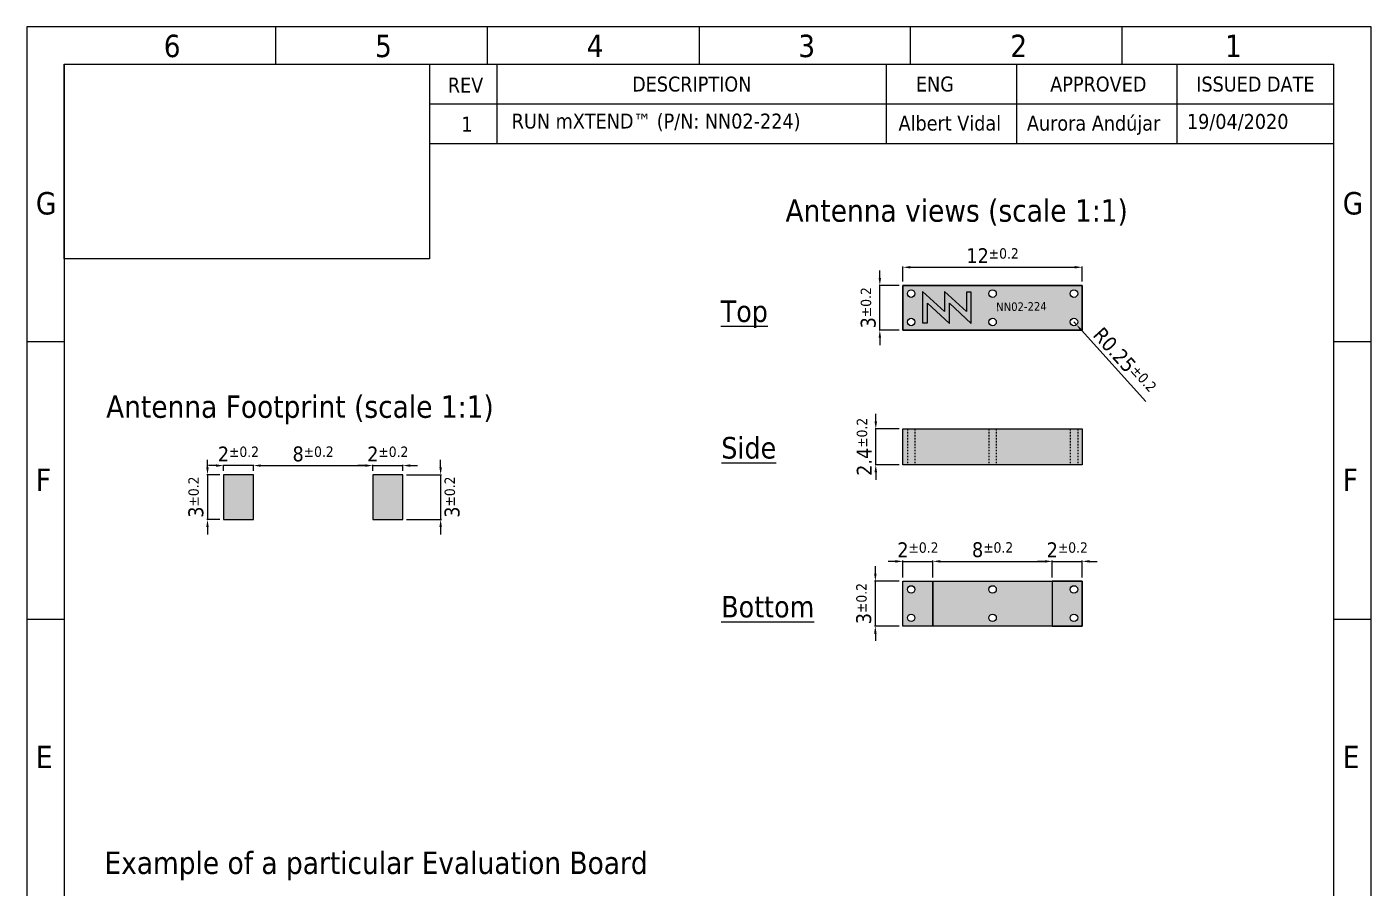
# Model space of a CAD drawing. Header units: millimetres. Extents: x 1390 to 1480, y 1256 to 1391.
# Drawn here: x 1390.4 to 1480.4, y 1333.2 to 1390.8 of the extents above; entities that cross this region are included whole.
import ezdxf
from ezdxf.enums import TextEntityAlignment as Align

# ---------------------------------------------------------------- set-up
doc = ezdxf.new("R2010")
doc.units = ezdxf.units.MM
doc.linetypes.add('HIDDEN', pattern=[0.2, 0.1, -0.1])
for name, color, linetype in [('Break', 9, 'Continuous'), ('ground plane', 8, 'Continuous'), ('pads', 42, 'Continuous'), ('resin', 10, 'Continuous'), ('Text', 250, 'Continuous')]:
    doc.layers.add(name, color=color, linetype=linetype)
doc.layers.add('DIMENSIONS', color=242, linetype='Continuous', plot=False)
doc.layers.add('logo', color=7, linetype='Continuous', true_color=0xfefefe)
doc.styles.add('WY', font='tahoma.ttf')
doc.dimstyles.new('AM_ISO', dxfattribs={"dimtxt": 1, "dimasz": 0.5, "dimexe": 0.05, "dimexo": 0.25, "dimgap": 0.25, "dimtad": 1, "dimdsep": 46, "dimtxsty": 'WY', "dimcen": 0, "dimclrd": 256, "dimclre": 256, "dimclrt": 256, "dimazin": 2, "dimtol": 1, "dimtp": 0.2, "dimtm": 0.2, "dimtfac": 0.7, "dimtix": 1, "dimtmove": 1, "dimatfit": 3, "dimfxl": 1, "dimtolj": 2, "dimlwd": -1, "dimlwe": -1, "dimarcsym": 0})
picture_1 = doc.add_image_def('image1.jpg', size_in_pixel=(604, 322))

# ---------------------------------------------------------------- blocks, each defined once
blk = doc.blocks.new('*D18')
at = {"layer": 'Defpoints', "color": 0}
for p in [(1405.544, 1360.824), (1413.544, 1361.436), (1413.544, 1360.824)]:
    blk.add_point(p, dxfattribs=at)
at = {"layer": 'DIMENSIONS'}
for p, q in [((1405.544, 1361.074), (1405.544, 1361.486)), ((1406.044, 1361.436), (1413.044, 1361.436)), ((1413.544, 1361.074), (1413.544, 1361.486))]:
    blk.add_line(p, q, dxfattribs=at)
for points in [[(1406.044, 1361.519), (1406.044, 1361.353), (1405.544, 1361.436)], [(1413.044, 1361.519), (1413.044, 1361.353), (1413.544, 1361.436)]]:
    blk.add_solid(points, dxfattribs=at)
at = {"layer": 'DIMENSIONS', "insert": (1409.544, 1362.209), "char_height": 1, "attachment_point": 5, "style": 'WY'}
blk.add_mtext('\\A2;8{\\H0.700000;±0.2}', dxfattribs=at)
blk = doc.blocks.new('*D19')
at = {"layer": 'Defpoints', "color": 0}
for p in [(1403.544, 1360.824), (1402.473, 1357.824), (1403.544, 1357.824)]:
    blk.add_point(p, dxfattribs=at)
at = {"layer": 'DIMENSIONS'}
for p, q in [((1402.473, 1361.324), (1402.473, 1361.824)), ((1403.294, 1360.824), (1402.423, 1360.824)), ((1402.473, 1360.824), (1402.473, 1357.824)), ((1403.294, 1357.824), (1402.423, 1357.824)), ((1402.473, 1357.324), (1402.473, 1356.824))]:
    blk.add_line(p, q, dxfattribs=at)
for points in [[(1402.39, 1361.324), (1402.556, 1361.324), (1402.473, 1360.824)], [(1402.39, 1357.324), (1402.556, 1357.324), (1402.473, 1357.824)]]:
    blk.add_solid(points, dxfattribs=at)
at = {"layer": 'DIMENSIONS', "insert": (1401.702, 1359.324), "char_height": 1, "attachment_point": 5, "rotation": 90, "style": 'WY'}
blk.add_mtext('\\A2;3{\\H0.700000;±0.2}', dxfattribs=at)
blk = doc.blocks.new('*D20')
at = {"layer": 'Defpoints', "color": 0}
for p in [(1413.544, 1360.824), (1415.544, 1361.436), (1415.544, 1360.824)]:
    blk.add_point(p, dxfattribs=at)
at = {"layer": 'DIMENSIONS'}
for p, q in [((1413.044, 1361.436), (1412.544, 1361.436)), ((1413.544, 1361.074), (1413.544, 1361.486)), ((1413.544, 1361.436), (1415.544, 1361.436)), ((1415.544, 1361.074), (1415.544, 1361.486)), ((1416.044, 1361.436), (1416.544, 1361.436))]:
    blk.add_line(p, q, dxfattribs=at)
for points in [[(1413.044, 1361.519), (1413.044, 1361.353), (1413.544, 1361.436)], [(1416.044, 1361.519), (1416.044, 1361.353), (1415.544, 1361.436)]]:
    blk.add_solid(points, dxfattribs=at)
at = {"layer": 'DIMENSIONS', "insert": (1414.544, 1362.204), "char_height": 1, "attachment_point": 5, "style": 'WY'}
blk.add_mtext('\\A2;2{\\H0.700000;±0.2}', dxfattribs=at)
blk = doc.blocks.new('*D21')
at = {"layer": 'Defpoints', "color": 0}
for p in [(1415.544, 1360.824), (1415.544, 1357.824), (1418.083, 1357.824)]:
    blk.add_point(p, dxfattribs=at)
at = {"layer": 'DIMENSIONS'}
for p, q in [((1418.083, 1361.324), (1418.083, 1361.824)), ((1415.794, 1360.824), (1418.133, 1360.824)), ((1418.083, 1360.824), (1418.083, 1357.824)), ((1415.794, 1357.824), (1418.133, 1357.824)), ((1418.083, 1357.324), (1418.083, 1356.824))]:
    blk.add_line(p, q, dxfattribs=at)
for points in [[(1417.999, 1361.324), (1418.166, 1361.324), (1418.083, 1360.824)], [(1417.999, 1357.324), (1418.166, 1357.324), (1418.083, 1357.824)]]:
    blk.add_solid(points, dxfattribs=at)
at = {"layer": 'DIMENSIONS', "insert": (1418.854, 1359.324), "char_height": 1, "attachment_point": 5, "rotation": 90, "style": 'WY'}
blk.add_mtext('\\A2;3{\\H0.700000;±0.2}', dxfattribs=at)
blk = doc.blocks.new('*D22')
at = {"layer": 'Defpoints', "color": 0}
for p in [(1403.544, 1361.436), (1403.544, 1360.824), (1405.544, 1360.824)]:
    blk.add_point(p, dxfattribs=at)
at = {"layer": 'DIMENSIONS'}
for p, q in [((1403.044, 1361.436), (1402.544, 1361.436)), ((1403.544, 1361.074), (1403.544, 1361.486)), ((1405.544, 1361.436), (1403.544, 1361.436)), ((1405.544, 1361.074), (1405.544, 1361.486)), ((1406.044, 1361.436), (1406.544, 1361.436))]:
    blk.add_line(p, q, dxfattribs=at)
for points in [[(1403.044, 1361.519), (1403.044, 1361.353), (1403.544, 1361.436)], [(1406.044, 1361.519), (1406.044, 1361.353), (1405.544, 1361.436)]]:
    blk.add_solid(points, dxfattribs=at)
at = {"layer": 'DIMENSIONS', "insert": (1404.544, 1362.204), "char_height": 1, "attachment_point": 5, "style": 'WY'}
blk.add_mtext('\\A2;2{\\H0.700000;±0.2}', dxfattribs=at)
blk = doc.blocks.new('*D23')
at = {"layer": 'Defpoints', "color": 0}
for p in [(1447.187, 1353.699), (1449.036, 1353.699), (1449.036, 1350.699)]:
    blk.add_point(p, dxfattribs=at)
at = {"layer": 'DIMENSIONS'}
for p, q in [((1447.187, 1354.199), (1447.187, 1354.699)), ((1448.786, 1353.699), (1447.137, 1353.699)), ((1447.187, 1350.699), (1447.187, 1353.699)), ((1448.786, 1350.699), (1447.137, 1350.699)), ((1447.187, 1350.199), (1447.187, 1349.699))]:
    blk.add_line(p, q, dxfattribs=at)
for points in [[(1447.104, 1354.199), (1447.271, 1354.199), (1447.187, 1353.699)], [(1447.104, 1350.199), (1447.271, 1350.199), (1447.187, 1350.699)]]:
    blk.add_solid(points, dxfattribs=at)
at = {"layer": 'DIMENSIONS', "insert": (1446.416, 1352.199), "char_height": 1, "attachment_point": 5, "rotation": 90, "style": 'WY'}
blk.add_mtext('\\A2;3{\\H0.700000;±0.2}', dxfattribs=at)
blk = doc.blocks.new('*D24')
at = {"layer": 'Defpoints', "color": 0}
for p in [(1451.036, 1355.025), (1449.036, 1353.699), (1451.036, 1353.699)]:
    blk.add_point(p, dxfattribs=at)
at = {"layer": 'DIMENSIONS'}
for p, q in [((1448.536, 1355.025), (1448.036, 1355.025)), ((1449.036, 1353.949), (1449.036, 1355.075)), ((1449.036, 1355.025), (1451.036, 1355.025)), ((1451.036, 1353.949), (1451.036, 1355.075)), ((1451.536, 1355.025), (1452.036, 1355.025))]:
    blk.add_line(p, q, dxfattribs=at)
for points in [[(1448.536, 1355.109), (1448.536, 1354.942), (1449.036, 1355.025)], [(1451.536, 1355.109), (1451.536, 1354.942), (1451.036, 1355.025)]]:
    blk.add_solid(points, dxfattribs=at)
at = {"layer": 'DIMENSIONS', "insert": (1450.036, 1355.793), "char_height": 1, "attachment_point": 5, "style": 'WY'}
blk.add_mtext('\\A2;2{\\H0.700000;±0.2}', dxfattribs=at)
blk = doc.blocks.new('*D25')
at = {"layer": 'Defpoints', "color": 0}
for p in [(1459.036, 1355.025), (1451.036, 1353.699), (1459.036, 1353.699)]:
    blk.add_point(p, dxfattribs=at)
at = {"layer": 'DIMENSIONS'}
for p, q in [((1451.036, 1353.949), (1451.036, 1355.075)), ((1451.536, 1355.025), (1458.536, 1355.025)), ((1459.036, 1353.949), (1459.036, 1355.075))]:
    blk.add_line(p, q, dxfattribs=at)
for points in [[(1451.536, 1355.109), (1451.536, 1354.942), (1451.036, 1355.025)], [(1458.536, 1355.109), (1458.536, 1354.942), (1459.036, 1355.025)]]:
    blk.add_solid(points, dxfattribs=at)
at = {"layer": 'DIMENSIONS', "insert": (1455.036, 1355.798), "char_height": 1, "attachment_point": 5, "style": 'WY'}
blk.add_mtext('\\A2;8{\\H0.700000;±0.2}', dxfattribs=at)
blk = doc.blocks.new('*D26')
at = {"layer": 'Defpoints', "color": 0}
for p in [(1461.036, 1355.025), (1459.036, 1353.699), (1461.036, 1353.699)]:
    blk.add_point(p, dxfattribs=at)
at = {"layer": 'DIMENSIONS'}
for p, q in [((1458.536, 1355.025), (1458.036, 1355.025)), ((1459.036, 1353.949), (1459.036, 1355.075)), ((1459.036, 1355.025), (1461.036, 1355.025)), ((1461.036, 1353.949), (1461.036, 1355.075)), ((1461.536, 1355.025), (1462.036, 1355.025))]:
    blk.add_line(p, q, dxfattribs=at)
for points in [[(1458.536, 1355.109), (1458.536, 1354.942), (1459.036, 1355.025)], [(1461.536, 1355.109), (1461.536, 1354.942), (1461.036, 1355.025)]]:
    blk.add_solid(points, dxfattribs=at)
at = {"layer": 'DIMENSIONS', "insert": (1460.036, 1355.793), "char_height": 1, "attachment_point": 5, "style": 'WY'}
blk.add_mtext('\\A2;2{\\H0.700000;±0.2}', dxfattribs=at)
blk = doc.blocks.new('*D27')
at = {"layer": 'Defpoints', "color": 0}
for p in [(1447.216, 1363.891), (1449.036, 1363.891), (1449.036, 1361.491)]:
    blk.add_point(p, dxfattribs=at)
at = {"layer": 'DIMENSIONS'}
for p, q in [((1447.216, 1364.391), (1447.216, 1364.891)), ((1448.786, 1363.891), (1447.166, 1363.891)), ((1447.216, 1361.491), (1447.216, 1363.891)), ((1448.786, 1361.491), (1447.166, 1361.491)), ((1447.216, 1360.991), (1447.216, 1360.491))]:
    blk.add_line(p, q, dxfattribs=at)
for points in [[(1447.133, 1364.391), (1447.3, 1364.391), (1447.216, 1363.891)], [(1447.133, 1360.991), (1447.3, 1360.991), (1447.216, 1361.491)]]:
    blk.add_solid(points, dxfattribs=at)
at = {"layer": 'DIMENSIONS', "insert": (1446.449, 1362.691), "char_height": 1, "attachment_point": 5, "rotation": 90, "style": 'WY'}
blk.add_mtext('\\A2;2.4{\\H0.700000;±0.2}', dxfattribs=at)
blk = doc.blocks.new('*D28')
at = {"layer": 'Defpoints', "color": 0}
for p in [(1447.488, 1373.495), (1449.036, 1373.495), (1449.036, 1370.495)]:
    blk.add_point(p, dxfattribs=at)
at = {"layer": 'DIMENSIONS'}
for p, q in [((1447.488, 1373.995), (1447.488, 1374.495)), ((1448.786, 1373.495), (1447.438, 1373.495)), ((1447.488, 1370.495), (1447.488, 1373.495)), ((1448.786, 1370.495), (1447.438, 1370.495)), ((1447.488, 1369.995), (1447.488, 1369.495))]:
    blk.add_line(p, q, dxfattribs=at)
for points in [[(1447.404, 1373.995), (1447.571, 1373.995), (1447.488, 1373.495)], [(1447.404, 1369.995), (1447.571, 1369.995), (1447.488, 1370.495)]]:
    blk.add_solid(points, dxfattribs=at)
at = {"layer": 'DIMENSIONS', "insert": (1446.717, 1371.995), "char_height": 1, "attachment_point": 5, "rotation": 90, "style": 'WY'}
blk.add_mtext('\\A2;3{\\H0.700000;±0.2}', dxfattribs=at)
blk = doc.blocks.new('*D29')
at = {"layer": 'Defpoints', "color": 0}
for p in [(1461.036, 1374.708), (1449.036, 1373.495), (1461.036, 1373.495)]:
    blk.add_point(p, dxfattribs=at)
at = {"layer": 'DIMENSIONS'}
for p, q in [((1449.036, 1373.745), (1449.036, 1374.758)), ((1449.536, 1374.708), (1460.536, 1374.708)), ((1461.036, 1373.745), (1461.036, 1374.758))]:
    blk.add_line(p, q, dxfattribs=at)
for points in [[(1449.536, 1374.791), (1449.536, 1374.625), (1449.036, 1374.708)], [(1460.536, 1374.791), (1460.536, 1374.625), (1461.036, 1374.708)]]:
    blk.add_solid(points, dxfattribs=at)
at = {"layer": 'DIMENSIONS', "insert": (1455.036, 1375.476), "char_height": 1, "attachment_point": 5, "style": 'WY'}
blk.add_mtext('\\A2;12{\\H0.700000;±0.2}', dxfattribs=at)
blk = doc.blocks.new('*D30')
at = {"layer": 'Defpoints', "color": 0}
for p in [(1460.486, 1371.045), (1460.653, 1370.859)]:
    blk.add_point(p, dxfattribs=at)
at = {"layer": 'DIMENSIONS'}
for p, q in [((1460.486, 1371.045), (1460.653, 1370.859)), ((1465.293, 1365.722), (1460.988, 1370.488))]:
    blk.add_line(p, q, dxfattribs=at)
blk.add_solid([(1461.05, 1370.544), (1460.927, 1370.432), (1460.653, 1370.859)], dxfattribs=at)
at = {"layer": 'DIMENSIONS', "insert": (1463.88, 1368.436), "char_height": 1, "attachment_point": 5, "rotation": 312.08931, "style": 'WY'}
blk.add_mtext('\\A2;R0.25{\\H0.700000;±0.2}', dxfattribs=at)

msp = doc.modelspace()

# ---------------------------------------------------------------- hatches: boundary and pattern name
at = {"layer": 'Break'}
msp.add_hatch(color=256, dxfattribs=at).paths.add_polyline_path([(1461.036, 1361.491), (1461.036, 1363.891), (1449.036, 1363.891), (1449.036, 1361.491)])
at = {"layer": 'ground plane'}
for points in [[(1405.544, 1360.824), (1403.544, 1360.824), (1403.544, 1357.824), (1405.544, 1357.824)], [(1413.544, 1360.824), (1413.544, 1357.824), (1415.544, 1357.824), (1415.544, 1360.824)]]:
    msp.add_hatch(color=256, dxfattribs=at).paths.add_polyline_path(points)
at = {"layer": 'logo'}
msp.add_hatch(color=256, dxfattribs=at).paths.add_polyline_path([(1451.811, 1371.758), (1450.343, 1373.077), (1450.343, 1370.996), (1450.676, 1370.996), (1450.676, 1372.296), (1452.145, 1370.952), (1452.145, 1372.296), (1453.612, 1370.952), (1453.612, 1373.035), (1453.28, 1373.035), (1453.28, 1371.757), (1451.811, 1373.077)])
at = {"layer": 'pads'}
h = msp.add_hatch(color=256, dxfattribs=at)
h.paths.add_polyline_path([(1449.036, 1353.699), (1451.036, 1353.699), (1451.036, 1350.699), (1449.036, 1350.699)])
edge = h.paths.add_edge_path(flags=16)
edge.add_arc((1449.586, 1353.149), 0.25, 0, 360)
edge = h.paths.add_edge_path(flags=16)
edge.add_arc((1449.586, 1351.249), 0.25, 0, 360)
edge = h.paths.add_edge_path(flags=16)
edge.add_arc((1460.486, 1351.249), 0.25, 0, 360)
edge = h.paths.add_edge_path(flags=16)
edge.add_arc((1460.486, 1353.149), 0.25, 0, 360)
h.paths.add_polyline_path([(1461.036, 1353.699), (1459.036, 1353.699), (1459.036, 1350.699), (1461.036, 1350.699)])
at = {"layer": 'resin'}
h = msp.add_hatch(color=256, dxfattribs=at)
h.paths.add_polyline_path([(1449.036, 1373.495), (1461.036, 1373.495), (1461.036, 1370.495), (1449.036, 1370.495)])
edge = h.paths.add_edge_path(flags=16)
edge.add_arc((1455.036, 1372.945), 0.25, 0, 360)
edge = h.paths.add_edge_path(flags=16)
edge.add_arc((1449.586, 1372.945), 0.25, 0, 360)
edge = h.paths.add_edge_path(flags=16)
edge.add_arc((1449.586, 1371.045), 0.25, 0, 360)
edge = h.paths.add_edge_path(flags=16)
edge.add_arc((1455.036, 1371.045), 0.25, 0, 360)
edge = h.paths.add_edge_path(flags=16)
edge.add_arc((1460.486, 1372.945), 0.25, 0, 360)
edge = h.paths.add_edge_path(flags=16)
edge.add_arc((1460.486, 1371.045), 0.25, 0, 360)
h = msp.add_hatch(color=256, dxfattribs=at)
edge = h.paths.add_edge_path(flags=16)
edge.add_arc((1455.036, 1351.249), 0.25, 0, 360)
edge = h.paths.add_edge_path(flags=16)
edge.add_arc((1455.036, 1353.149), 0.25, 0, 360)
h.paths.add_polyline_path([(1451.036, 1353.699), (1459.036, 1353.699), (1459.036, 1350.699), (1451.036, 1350.699)])

# ---------------------------------------------------------------- linework, layer by layer
for p, q in [((1480.381, 1390.793), (1390.381, 1390.793)), ((1390.381, 1390.793), (1390.381, 1255.793)), ((1407.056, 1388.293), (1407.056, 1390.793)), ((1421.221, 1388.293), (1421.221, 1390.793)), ((1435.386, 1390.793), (1435.386, 1388.293)), ((1449.551, 1388.293), (1449.551, 1390.793)), ((1463.716, 1388.293), (1463.716, 1390.793)), ((1480.381, 1255.793), (1480.381, 1390.793)), ((1392.881, 1388.293), (1392.881, 1258.293)), ((1392.881, 1388.293), (1477.881, 1388.293)), ((1417.326, 1388.293), (1417.326, 1382.993)), ((1421.837, 1388.293), (1421.837, 1382.993)), ((1447.912, 1388.293), (1447.912, 1382.993)), ((1456.644, 1388.293), (1456.644, 1382.993)), ((1467.381, 1388.293), (1467.381, 1382.993)), ((1477.881, 1258.293), (1477.881, 1388.293)), ((1417.326, 1385.643), (1477.881, 1385.643)), ((1417.326, 1382.993), (1477.881, 1382.993)), ((1390.381, 1369.743), (1392.881, 1369.743)), ((1477.881, 1369.743), (1480.381, 1369.743)), ((1390.381, 1351.168), (1392.881, 1351.168)), ((1477.881, 1351.168), (1480.381, 1351.168))]:
    msp.add_line(p, q)
at = {"linetype": 'HIDDEN'}
for p, q in [((1449.336, 1363.891), (1449.336, 1361.491)), ((1449.836, 1363.891), (1449.836, 1361.491)), ((1454.786, 1363.891), (1454.786, 1361.491)), ((1455.286, 1363.891), (1455.286, 1361.491)), ((1460.236, 1363.891), (1460.236, 1361.491)), ((1460.736, 1363.891), (1460.736, 1361.491))]:
    msp.add_line(p, q, dxfattribs=at)
for points in [[(1449.036, 1370.495), (1461.036, 1370.495), (1461.036, 1373.495), (1449.036, 1373.495)], [(1449.036, 1373.495), (1461.036, 1373.495), (1461.036, 1370.495), (1449.036, 1370.495)], [(1449.036, 1363.891), (1461.036, 1363.891), (1461.036, 1361.491), (1449.036, 1361.491)], [(1449.036, 1363.891), (1461.036, 1363.891), (1461.036, 1361.491), (1449.036, 1361.491)], [(1403.544, 1360.824), (1403.544, 1357.824), (1405.544, 1357.824), (1405.544, 1360.824)], [(1413.544, 1360.824), (1413.544, 1357.824), (1415.544, 1357.824), (1415.544, 1360.824)], [(1461.036, 1350.699), (1449.036, 1350.699), (1449.036, 1353.699), (1461.036, 1353.699)]]:
    msp.add_lwpolyline(points, close=True)
for centre in [(1449.586, 1372.945), (1455.036, 1372.945), (1460.486, 1372.945), (1449.586, 1371.045), (1455.036, 1371.045), (1460.486, 1371.045), (1449.586, 1353.149), (1455.036, 1353.149), (1460.486, 1353.149), (1449.586, 1351.249), (1455.036, 1351.249), (1460.486, 1351.249)]:
    msp.add_circle(centre, 0.25)
at = {"layer": 'logo', "lineweight": 0}
msp.add_lwpolyline([(1453.28, 1373.035), (1453.28, 1371.757), (1451.811, 1373.077), (1451.811, 1371.758), (1450.343, 1373.077), (1450.343, 1370.996), (1450.676, 1370.996), (1450.676, 1372.296), (1452.145, 1370.952), (1452.145, 1372.296), (1453.612, 1370.952), (1453.612, 1373.035), (1453.28, 1373.035)], dxfattribs=at)
at = {"layer": 'pads'}
for points in [[(1449.036, 1353.699), (1451.036, 1353.699), (1451.036, 1350.699), (1449.036, 1350.699)], [(1461.036, 1353.699), (1459.036, 1353.699), (1459.036, 1350.699), (1461.036, 1350.699)]]:
    msp.add_lwpolyline(points, close=True, dxfattribs=at)
for centre in [(1449.586, 1353.149), (1460.486, 1353.149), (1449.586, 1351.249), (1460.486, 1351.249)]:
    msp.add_circle(centre, 0.25, dxfattribs=at)
at = {"layer": 'resin'}
msp.add_lwpolyline([(1451.036, 1353.699), (1459.036, 1353.699), (1459.036, 1350.699), (1451.036, 1350.699)], close=True, dxfattribs=at)
for centre in [(1449.586, 1372.945), (1455.036, 1372.945), (1460.486, 1372.945), (1449.586, 1371.045), (1455.036, 1371.045), (1460.486, 1371.045), (1455.036, 1353.149), (1455.036, 1351.249)]:
    msp.add_circle(centre, 0.25, dxfattribs=at)

# ---------------------------------------------------------------- texts
at = {"style": 'WY'}
for s, p in [('6', (1399.541, 1388.771)), ('5', (1413.689, 1388.771)), ('4', (1427.857, 1388.771)), ('3', (1442.027, 1388.771)), ('2', (1456.225, 1388.771)), ('1', (1470.594, 1388.771)), ('G', (1390.982, 1378.241)), ('G', (1478.482, 1378.241)), ('F', (1390.982, 1359.737)), ('F', (1478.482, 1359.737)), ('E', (1390.982, 1341.19)), ('E', (1478.482, 1341.19))]:
    msp.add_text(s, height=1.5, dxfattribs=at).set_placement(p)
for s, p in [('REV', (1419.75, 1386.9)), ('DESCRIPTION', (1434.895, 1386.968)), ('ENG', (1451.176, 1386.968)), ('APPROVED', (1462.116, 1386.968)), ('ISSUED DATE', (1472.631, 1386.968))]:
    msp.add_text(s, height=1, dxfattribs=at).set_placement(p, align=Align.MIDDLE)
at = {"char_height": 1, "attachment_point": 1, "style": 'WY'}
for s, insert, width in [('1', (1419.466, 1384.785), 1.37605), (' {\\C240;\\c3485655;RUN mXTEND™ (P/N: NN02-224)}', (1422.465, 1384.991), 25.39926), ('Albert Vidal', (1448.741, 1384.855), 7.43075), ('Aurora Andújar', (1457.335, 1384.852), 11.93243), ('19/04/2020', (1468.049, 1384.966), 11.93243)]:
    msp.add_mtext(s, dxfattribs=dict(at, insert=insert, width=width))
at = {"layer": 'logo', "lineweight": -3, "style": 'WY'}
msp.add_text('NN02-224', height=0.5693, rotation=0.82746, dxfattribs=at).set_placement((1455.282, 1371.768))
at = {"layer": 'Text', "style": 'WY'}
for s, height, p in [('Antenna views (scale 1:1) ', 1.5, (1441.176, 1377.755)), ('%%UTop', 1.44, (1436.839, 1371.044)), ('Antenna Footprint (scale 1:1)', 1.5, (1395.686, 1364.634)), ('%%USide', 1.44, (1436.876, 1361.909)), ('%%UBottom', 1.44, (1436.871, 1351.277)), ('Example of a particular Evaluation Board', 1.5, (1395.576, 1334.106))]:
    msp.add_text(s, height=height, dxfattribs=at).set_placement(p)

# ---------------------------------------------------------------- dimensions: what is measured, and where the dimension line sits
at = {"layer": 'DIMENSIONS'}
for base, p1, p2, picture, middle in [((1461.036, 1374.708), (1449.036, 1373.495), (1461.036, 1373.495), '*D29', (1455.036, 1375.476)), ((1451.036, 1355.025), (1449.036, 1353.699), (1451.036, 1353.699), '*D24', (1450.036, 1355.793)), ((1459.036, 1355.025), (1451.036, 1353.699), (1459.036, 1353.699), '*D25', (1455.036, 1355.798)), ((1461.036, 1355.025), (1459.036, 1353.699), (1461.036, 1353.699), '*D26', (1460.036, 1355.793))]:
    dim = msp.add_linear_dim(base=base, p1=p1, p2=p2, dimstyle='AM_ISO', dxfattribs=at)
    dim.commit()
    dim.dimension.update_dxf_attribs({"geometry": picture, "text_midpoint": middle})
for base, p1, p2, picture, middle in [((1447.488, 1373.495), (1449.036, 1370.495), (1449.036, 1373.495), '*D28', (1446.717, 1371.995)), ((1447.216, 1363.891), (1449.036, 1361.491), (1449.036, 1363.891), '*D27', (1446.449, 1362.691)), ((1447.187, 1353.699), (1449.036, 1350.699), (1449.036, 1353.699), '*D23', (1446.416, 1352.199))]:
    dim = msp.add_linear_dim(base=base, p1=p1, p2=p2, angle=90, dimstyle='AM_ISO', dxfattribs=at)
    dim.commit()
    dim.dimension.update_dxf_attribs({"geometry": picture, "text_midpoint": middle})
dim = msp.add_radius_dim(center=(1460.486, 1371.045), mpoint=(1460.653, 1370.859), dimstyle='AM_ISO', dxfattribs=at)
dim.commit()
dim.dimension.update_dxf_attribs({"geometry": '*D30', "text_midpoint": (1463.88, 1368.436)})
for base, p1, p2, picture, middle in [((1403.544, 1361.436), (1405.544, 1360.824), (1403.544, 1360.824), '*D22', (1404.544, 1362.204)), ((1413.544, 1361.436), (1405.544, 1360.824), (1413.544, 1360.824), '*D18', (1409.544, 1362.209)), ((1415.544, 1361.436), (1413.544, 1360.824), (1415.544, 1360.824), '*D20', (1414.544, 1362.204))]:
    dim = msp.add_linear_dim(base=base, p1=p1, p2=p2, dimstyle='AM_ISO', override={"dimtxsty": 'WY'}, dxfattribs=at)
    dim.commit()
    dim.dimension.update_dxf_attribs({"geometry": picture, "text_midpoint": middle})
for base, p1, p2, override, picture, middle in [((1402.473, 1357.824), (1403.544, 1360.824), (1403.544, 1357.824), {"dimtxsty": 'WY'}, '*D19', (1401.702, 1359.324)), ((1418.083, 1357.824), (1415.544, 1360.824), (1415.544, 1357.824), {"dimtad": 2, "dimtxsty": 'WY'}, '*D21', (1418.854, 1359.324))]:
    dim = msp.add_linear_dim(base=base, p1=p1, p2=p2, angle=90, dimstyle='AM_ISO', override=override, dxfattribs=at)
    dim.commit()
    dim.dimension.update_dxf_attribs({"geometry": picture, "text_midpoint": middle})

# ---------------------------------------------------------------- pictures from other files: only their frames are drawn
image = msp.add_image(picture_1, insert=(1392.881, 1375.261), size_in_units=(24.445, 13.032))
image.dxf.flags = 7

doc.saveas('drawing.dxf')
